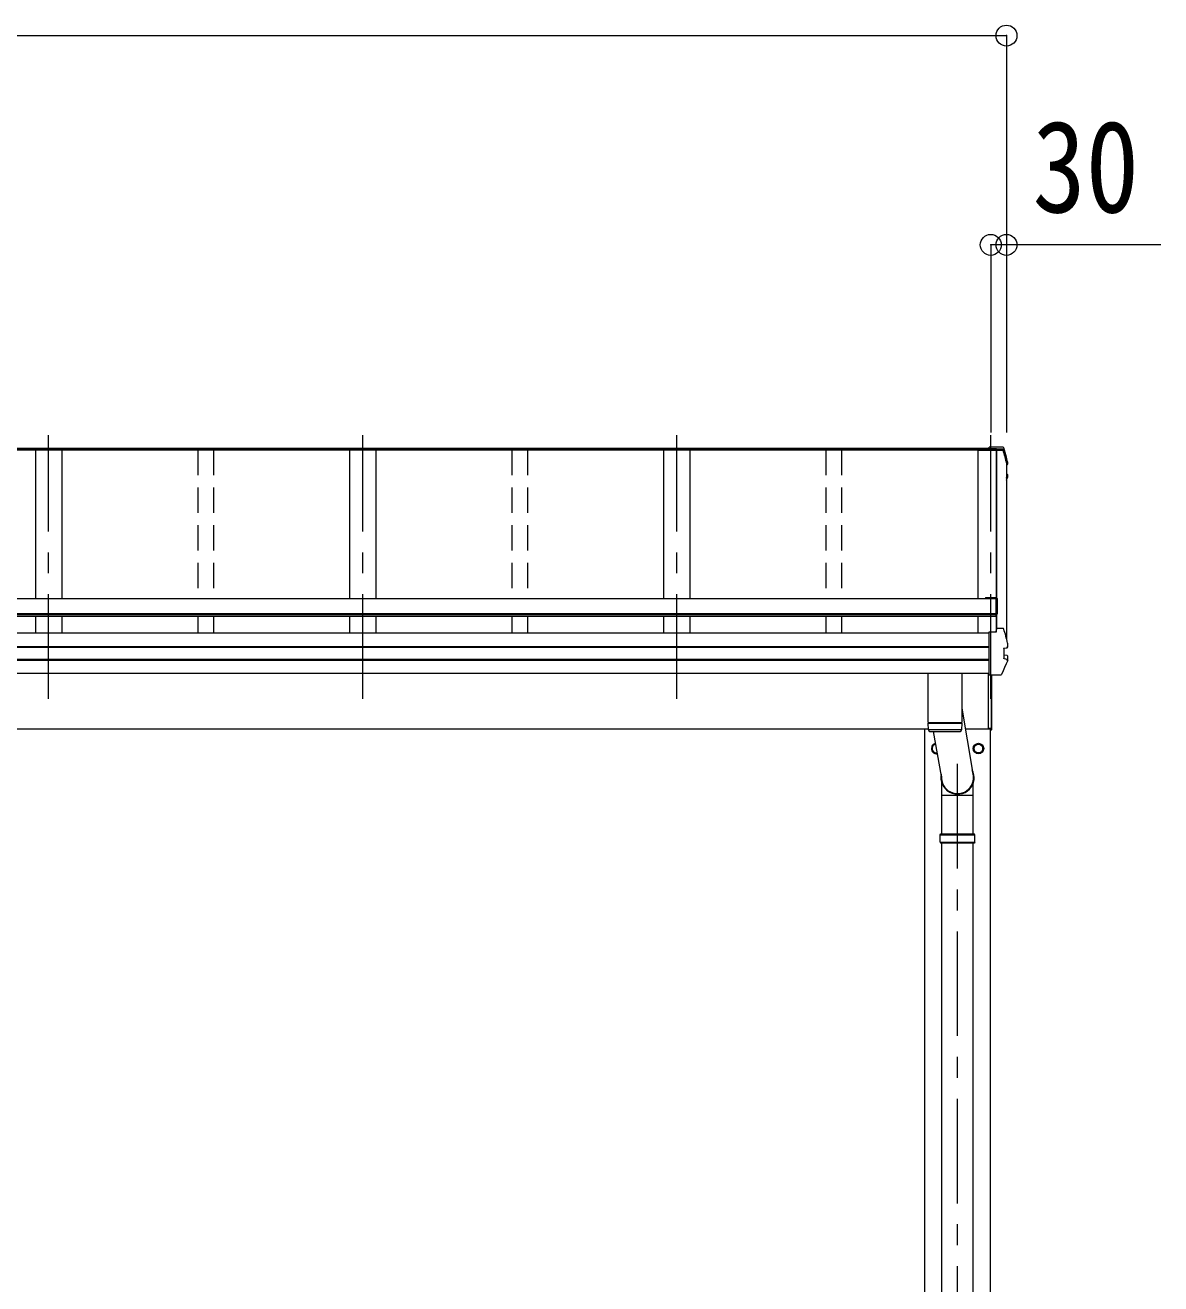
# Model space of a CAD drawing. Units: millimetres at full size, sheet at 1:40; details may follow other scales. Extents: x -11243 to 11243, y -7760 to 7760.
# Drawn here: x -4699 to -2529, y -2679 to -273 of the extents above; entities that cross this region are included whole.
import ezdxf
from ezdxf.enums import TextEntityAlignment as Align

# ---------------------------------------------------------------- set-up
doc = ezdxf.new("R2010")
doc.units = ezdxf.units.MM
doc.header["$LTSCALE"] = 40
doc.header["$PDMODE"] = 32
doc.header["$PDSIZE"] = 40
doc.linetypes.add('CHAIN1', pattern=[8, 5, -1, 1, -1])
doc.linetypes.add('DASHED1', pattern=[1.8, 1.2, -0.6])
doc.layers.add('0-3_ELV2', color=7, linetype='Continuous', lineweight=9)
doc.layers.add('0-6_OTH_LINE', color=6, linetype='Continuous', lineweight=9)
doc.styles.add('ＭＳ ゴシック', font='')
doc.styles.get('ＭＳ ゴシック').set_extended_font_data('MS Gothic')

msp = doc.modelspace()

# ---------------------------------------------------------------- linework, layer by layer
at = {"layer": '0-3_ELV2', "color": 6}
for p, q in [((-2823.82, -292.75), (-2823.82, -1051.75)), ((-2853.82, -692.75), (-2853.82, -1051.75)), ((-2823.82, -692.75), (-2823.82, -1051.75)), ((-2528.95, -692.75), (-2823.82, -692.75))]:
    msp.add_line(p, q, dxfattribs=at)
at = {"layer": '0-3_ELV2', "color": 5, "linetype": 'CHAIN1'}
for p, q in [((-4653.82, -1560.59), (-4653.82, -1056.41)), ((-4053.82, -1560.59), (-4053.82, -1056.41)), ((-3453.82, -1560.59), (-3453.82, -1056.41)), ((-2853.82, -1560.59), (-2853.82, -1056.41)), ((-2917.32, -5085.11), (-2917.32, -1649.55))]:
    msp.add_line(p, q, dxfattribs=at)
at = {"layer": '0-3_ELV2', "color": 4}
for p, q in [((-2856.82, -1081.75), (-8250.82, -1081.75)), ((-2831.82, -1079.67), (-2856.82, -1079.67)), ((-2856.82, -1084.03), (-2856.82, -1079.67)), ((-2856.82, -1082.2), (-2842.62, -1082.2)), ((-2842.62, -1082.2), (-2843, -1084.69)), ((-2842.62, -1083.29), (-2842.62, -1082.2)), ((-2831.82, -1079.68), (-2831.82, -1079.67)), ((-2831.82, -1079.67), (-2831.82, -1079.67)), ((-2853.82, -1084.03), (-8253.82, -1084.03)), ((-2853.82, -1084.93), (-8253.82, -1084.93)), ((-4678.82, -1084.85), (-4678.82, -1369.11)), ((-4628.82, -1084.85), (-4628.82, -1369.11)), ((-4078.82, -1084.85), (-4078.82, -1369.11)), ((-4028.82, -1084.85), (-4028.82, -1369.11)), ((-3478.82, -1084.85), (-3478.82, -1369.11)), ((-3428.82, -1084.85), (-3428.82, -1369.11)), ((-2878.82, -1084.85), (-2878.82, -1369.11)), ((-2878.82, -1084.94), (-2830.38, -1084.94)), ((-2853.82, -1084.69), (-2843, -1084.69)), ((-2843.52, -1084.94), (-2843.52, -1432.22)), ((-2842.92, -1084.94), (-2842.92, -1428.27)), ((-2842.62, -1083.29), (-2842.85, -1084.79)), ((-2842.85, -1084.79), (-2842.85, -1084.44)), ((-2842.85, -1084.79), (-2830.43, -1084.79)), ((-2830.58, -1083.29), (-2842.62, -1083.29)), ((-2823.82, -1108.3), (-2823.82, -1445.08)), ((-2823.82, -1111.25), (-2823.14, -1111.12)), ((-2823.82, -1111.6), (-2823.05, -1111.45)), ((-2822.56, -1112.88), (-2823.82, -1113.12)), ((-2821.51, -1111.6), (-2821.51, -1107.55)), ((-2823.82, -1131.01), (-2822.99, -1131.11)), ((-2823.82, -1135.1), (-2822.46, -1135.36)), ((-2823.82, -1136.62), (-2822.98, -1136.79)), ((-2822.99, -1131.11), (-2822.99, -1131.11)), ((-2821.41, -1136.64), (-2821.41, -1132.57)), ((-2843.72, -1369.24), (-8263.92, -1369.24)), ((-2863.72, -1367.08), (-2843.72, -1367.08)), ((-2863.72, -1367.08), (-2863.72, -1369.25)), ((-2863.72, -1368.62), (-2843.72, -1368.62)), ((-2843.72, -1403.13), (-2843.72, -1368.62)), ((-2841.72, -1369.08), (-2841.72, -1398.55)), ((-2843.72, -1398.27), (-8263.92, -1398.27)), ((-2843.72, -1400.02), (-8263.92, -1400.02)), ((-2843.72, -1403.13), (-8263.92, -1403.13)), ((-4678.82, -1403.13), (-4678.82, -1434.76)), ((-4628.82, -1403.13), (-4628.82, -1434.76)), ((-4078.82, -1403.13), (-4078.82, -1434.76)), ((-4028.82, -1403.13), (-4028.82, -1434.76)), ((-3478.82, -1403.13), (-3478.82, -1434.76)), ((-3428.82, -1403.13), (-3428.82, -1434.76)), ((-2878.82, -1403.13), (-2878.82, -1434.61)), ((-2843.72, -1398.55), (-2841.72, -1398.55)), ((-2856.82, -1434.76), (-8250.82, -1434.76)), ((-2856.82, -1432.89), (-2856.82, -1432.58)), ((-2856.82, -1434.2), (-2856.82, -1432.89)), ((-2856.82, -1514.13), (-2856.82, -1434.2)), ((-2843.58, -1432.58), (-2842.85, -1427.79)), ((-2843.56, -1432.58), (-2843, -1428.9)), ((-2843, -1432.58), (-2843, -1428.9)), ((-2842.85, -1427.45), (-2842.62, -1425.95)), ((-2842.85, -1427.45), (-2842.85, -1427.79)), ((-2830.58, -1425.95), (-2842.62, -1425.95)), ((-2856.82, -1461.28), (-8250.82, -1461.28)), ((-2856.82, -1462.17), (-8250.82, -1462.17)), ((-2829.39, -1463.89), (-2823.14, -1463.12)), ((-2829.39, -1463.89), (-2829.39, -1463.89)), ((-2828.82, -1464.03), (-2828.82, -1483.24)), ((-2823.13, -1463.12), (-2823.14, -1463.12)), ((-2821.51, -1461.65), (-2821.51, -1454.26)), ((-2856.82, -1485.39), (-8250.82, -1485.39)), ((-2856.82, -1487.32), (-8250.82, -1487.32)), ((-2822.99, -1485.41), (-2829.39, -1483.71)), ((-2829.39, -1483.71), (-2829.39, -1483.71)), ((-2822.46, -1478.02), (-2828.42, -1476.87)), ((-2822.99, -1485.41), (-2822.99, -1485.41)), ((-2821.41, -1486.69), (-2821.41, -1479.3)), ((-2856.82, -1512.35), (-8250.82, -1512.35)), ((-2858.82, -1512.35), (-2858.82, -1617.19)), ((-2856.82, -1514.99), (-2856.82, -1514.13)), ((-2856.82, -1514.99), (-2836.18, -1514.99)), ((-2852.32, -1619.58), (-2852.32, -1514.99)), ((-2851.82, -1619.19), (-2851.82, -1514.99)), ((-2973.12, -1618.59), (-8253.82, -1618.59)), ((-2979.82, -4918.59), (-2979.82, -1618.59)), ((-2853.82, -1618.59), (-2902.59, -1618.59)), ((-2853.82, -1617.19), (-2858.82, -1617.19)), ((-2854.82, -1618.59), (-2854.82, -4918.59)), ((-2853.82, -1619.69), (-2853.82, -1617.19)), ((-2852.32, -1619.58), (-2852.32, -1619.59)), ((-2852.32, -1619.59), (-2852.32, -1619.65)), ((-2965.92, -1655.34), (-2965.82, -1655.34)), ((-2965.92, -1655.84), (-2965.82, -1655.84)), ((-2885.92, -1655.34), (-2885.82, -1655.34)), ((-2885.92, -1655.84), (-2885.82, -1655.84))]:
    msp.add_line(p, q, dxfattribs=at)
at = {"layer": '0-3_ELV2', "color": 4, "linetype": 'DASHED1'}
for p, q in [((-4368.82, -1084.85), (-4368.82, -1369.24)), ((-4338.82, -1084.85), (-4338.82, -1369.24)), ((-3768.82, -1084.85), (-3768.82, -1369.24)), ((-3738.82, -1084.85), (-3738.82, -1369.24)), ((-3168.82, -1084.85), (-3168.82, -1369.24)), ((-3138.82, -1084.85), (-3138.82, -1369.24)), ((-4368.82, -1403.13), (-4368.82, -1434.76)), ((-4338.82, -1403.13), (-4338.82, -1434.76)), ((-3768.82, -1403.13), (-3768.82, -1434.76)), ((-3738.82, -1403.13), (-3738.82, -1434.76)), ((-3168.82, -1403.13), (-3168.82, -1434.76)), ((-3138.82, -1403.13), (-3138.82, -1434.76))]:
    msp.add_line(p, q, dxfattribs=at)
at = {"layer": '0-3_ELV2'}
for p, q in [((-2973.32, -1605.89), (-2973.32, -1512.35)), ((-2909.32, -1512.35), (-2909.32, -1605.89)), ((-2909.32, -1578.71), (-2888.89, -1699.75)), ((-2973.32, -1605.89), (-2909.32, -1605.89)), ((-2973.32, -1606.89), (-2909.32, -1606.89)), ((-2973.09, -1619.94), (-2973.32, -1606.89)), ((-2968.82, -1605.89), (-2968.8, -1606.89)), ((-2913.82, -1605.89), (-2913.84, -1606.89)), ((-2909.32, -1606.89), (-2909.55, -1619.94)), ((-2909.55, -1619.89), (-2973.09, -1619.89)), ((-2970.09, -1622.89), (-2912.55, -1622.89)), ((-2947.97, -1708.36), (-2963.04, -1622.89)), ((-2887.17, -1745.3), (-2887.17, -1721.51)), ((-2947.17, -1818.59), (-2947.17, -1745.3)), ((-2920.01, -1745.65), (-2921.14, -1742.53)), ((-2914.41, -1745.02), (-2920.23, -1745.02)), ((-2914.64, -1745.65), (-2920.01, -1745.65)), ((-2914.64, -1745.65), (-2913.5, -1742.53)), ((-2887.17, -1745.3), (-2914.51, -1745.3)), ((-2887.47, -1818.59), (-2887.47, -1745.3)), ((-2950.32, -1820.59), (-2949.32, -1818.59)), ((-2950.32, -1820.59), (-2884.32, -1820.59)), ((-2950.32, -1834.59), (-2950.32, -1820.59)), ((-2949.32, -1818.59), (-2885.32, -1818.59)), ((-2884.32, -1820.59), (-2885.32, -1818.59)), ((-2884.32, -1834.59), (-2884.32, -1820.59)), ((-2950.32, -1834.59), (-2884.32, -1834.59)), ((-2950.32, -1834.59), (-2949.32, -1836.59)), ((-2885.32, -1836.59), (-2949.32, -1836.59)), ((-2947.17, -2948.59), (-2947.17, -1836.59)), ((-2887.47, -2948.59), (-2887.47, -1836.59)), ((-2884.32, -1834.59), (-2885.32, -1836.59))]:
    msp.add_line(p, q, dxfattribs=at)
at = {"layer": '0-3_ELV2', "color": 4}
for points in [[(-2828.96, -1080.95), (-2829.08, -1080.65), (-2829.25, -1080.39), (-2829.47, -1080.16), (-2829.73, -1079.98), (-2830, -1079.85), (-2830.27, -1079.77), (-2830.51, -1079.73), (-2830.73, -1079.71), (-2830.99, -1079.69), (-2831.27, -1079.68), (-2831.58, -1079.67), (-2831.9, -1079.67)], [(-2821.55, -1107.24), (-2823.87, -1098.39), (-2826.33, -1089.62), (-2828.95, -1080.96)], [(-2856.82, -1083.7), (-2853.82, -1083.7), (-2853.82, -1084.7)], [(-2821.55, -1107.24), (-2821.51, -1107.5), (-2821.51, -1107.55)], [(-2823.82, -1142.84), (-2822.9, -1140.6), (-2821.5, -1137.11)], [(-2856.82, -1432.58), (-2842.62, -1432.58), (-2842.62, -1425.95)], [(-2829.39, -1463.89), (-2829.47, -1463.92), (-2829.55, -1463.97), (-2829.61, -1464.05), (-2829.66, -1464.14), (-2829.69, -1464.25), (-2829.7, -1464.37)], [(-2828.82, -1464.03), (-2828.81, -1463.91), (-2828.77, -1463.82)], [(-2823.13, -1463.12), (-2822.91, -1463.05), (-2822.7, -1462.9), (-2822.53, -1462.68), (-2822.41, -1462.41), (-2822.34, -1462.1), (-2822.33, -1461.77), (-2822.38, -1461.45)], [(-2823.05, -1463.11), (-2822.77, -1463.03), (-2822.53, -1462.96), (-2822.3, -1462.86), (-2822.02, -1462.69), (-2821.76, -1462.42), (-2821.58, -1462.07), (-2821.52, -1461.69)], [(-2821.55, -1453.95), (-2821.51, -1454.21), (-2821.51, -1454.26)], [(-2821.51, -1461.69), (-2821.51, -1461.6), (-2821.55, -1461.34)], [(-2821.5, -1487.17), (-2824.35, -1493.99), (-2827.3, -1500.72), (-2830.34, -1507.37), (-2833.46, -1513.93)], [(-2829.39, -1483.71), (-2829.47, -1483.67), (-2829.55, -1483.61), (-2829.61, -1483.53), (-2829.66, -1483.43), (-2829.69, -1483.31), (-2829.7, -1483.19)], [(-2822.31, -1487.39), (-2822.21, -1487.06), (-2822.19, -1486.7), (-2822.23, -1486.34), (-2822.35, -1486.01), (-2822.52, -1485.73), (-2822.74, -1485.52), (-2822.99, -1485.41)], [(-2821.51, -1487.19), (-2821.44, -1487.03), (-2821.4, -1486.85), (-2821.41, -1486.67)], [(-2836.15, -1514.99), (-2835.78, -1514.99), (-2835.42, -1514.98), (-2835.11, -1514.96), (-2834.83, -1514.93), (-2834.52, -1514.85), (-2834.19, -1514.71), (-2833.88, -1514.5), (-2833.62, -1514.22), (-2833.45, -1513.88)], [(-2852.32, -1619.69), (-2852.32, -1619.69), (-2853.82, -1619.69)], [(-2852.32, -1619.65), (-2852.32, -1619.68), (-2852.32, -1619.68)], [(-2955.71, -1664.47), (-2957.32, -1665.4), (-2965.82, -1660.49), (-2965.82, -1650.68), (-2958.85, -1646.65)]]:
    msp.add_lwpolyline(points, dxfattribs=at)
msp.add_lwpolyline([(-2877.32, -1645.77), (-2868.82, -1650.68), (-2868.82, -1660.49), (-2877.32, -1665.4), (-2885.82, -1660.49), (-2885.82, -1650.68)], close=True, dxfattribs=at)
at = {"layer": '0-3_ELV2'}
msp.add_lwpolyline([(-2920.13, -1745.3), (-2947.47, -1745.3), (-2947.47, -1721.51)], dxfattribs=at)
at = {"layer": '0-3_ELV2', "color": 4}
for radius in [10, 8.5]:
    msp.add_circle((-2877.32, -1655.59), radius, dxfattribs=at)
for centre, radius, start, end in [((-2830.58, -1084.99), 1.7, 17.09071, 90.04324), ((-3306.84, -1230.95), 498.32, 13.87531, 17.05651), ((-3306.83, -1230.95), 499.82, 13.85121, 17.03953), ((-2822.81, -1111.6), 1.3, 280.89642, 13.7954), ((-3286.15, -951.72), 498.64, 337.99835, 338.21754), ((-3286.15, -952.07), 498.64, 337.99835, 338.25759), ((-2822.7, -1136.64), 1.3, 338.33785, 79.1132), ((-2822.7, -1132.57), 1.3, 0.0377, 79.0995), ((-2843.72, -1369.08), 2, 0, 90), ((-2830.58, -1427.65), 1.7, 17.09071, 90.04324), ((-3306.83, -1573.61), 499.82, 13.85121, 17.03953), ((-2828.32, -1476.38), 0.499, 180.05239, 259.08482), ((-2822.7, -1479.3), 1.3, 0.0377, 79.0995), ((-2864.47, -1604.52), 12.15, 359.0404, 0.9596), ((-2852.32, -1619.19), 0.5, 270.5, 0), ((-2957.32, -1655.59), 10, 99.72185, 280.27854), ((-2957.32, -1655.59), 8.6, 171.25399, 178.33419), ((-2957.32, -1655.59), 8.6, 181.66581, 188.74601), ((-2957.32, -1655.59), 8.5, 99.67273, 280.32766), ((-2957.32, -1655.59), 8.6, 111.25399, 128.74601), ((-2877.32, -1655.59), 8.6, 171.25399, 178.33419), ((-2877.32, -1655.59), 8.6, 181.66581, 188.74601), ((-2877.32, -1655.59), 8.6, 111.25399, 128.74601), ((-2877.32, -1655.59), 8.6, 51.25399, 68.74601), ((-2877.32, -1655.59), 8.6, 351.25399, 8.74601), ((-2957.32, -1655.59), 8.6, 231.25399, 248.74601), ((-2877.32, -1655.59), 8.6, 231.25399, 248.74601), ((-2877.32, -1655.59), 8.6, 291.25399, 308.74601)]:
    msp.add_arc(centre, radius, start, end, dxfattribs=at)
at = {"layer": '0-3_ELV2'}
for centre, start, end in [((-2970.09, -1619.89), 181, 270), ((-2912.55, -1619.89), 269.95168, 359)]:
    msp.add_arc(centre, 3, start, end, dxfattribs=at)
for major_axis, ratio, start_param, end_param in [((31.85, 0), 0.984694, 2.9335503, 6.7858594), ((30.8, 0), 0.983336, 3.0411421, 6.6778673)]:
    msp.add_ellipse((-2917.32, -1711.4), major_axis=major_axis, ratio=ratio, start_param=start_param, end_param=end_param, dxfattribs=at)
at = {"layer": '0-3_ELV2', "color": 6}
for p in [(-2823.82, -292.75), (-2853.82, -692.75), (-2823.82, -692.75)]:
    msp.add_point(p, dxfattribs=at)
at = {"layer": '0-6_OTH_LINE'}
for p, q in [((-8283.82, -292.75), (-2823.82, -292.75)), ((-2823.82, -692.75), (-2853.82, -692.75))]:
    msp.add_line(p, q, dxfattribs=at)

# ---------------------------------------------------------------- texts
at = {"layer": '0-3_ELV2', "style": 'ＭＳ ゴシック', "width": 0.85}
msp.add_text('30', height=176, dxfattribs=at).set_placement((-2774.13, -683.54), align=Align.BOTTOM_LEFT)

doc.saveas('drawing.dxf')
